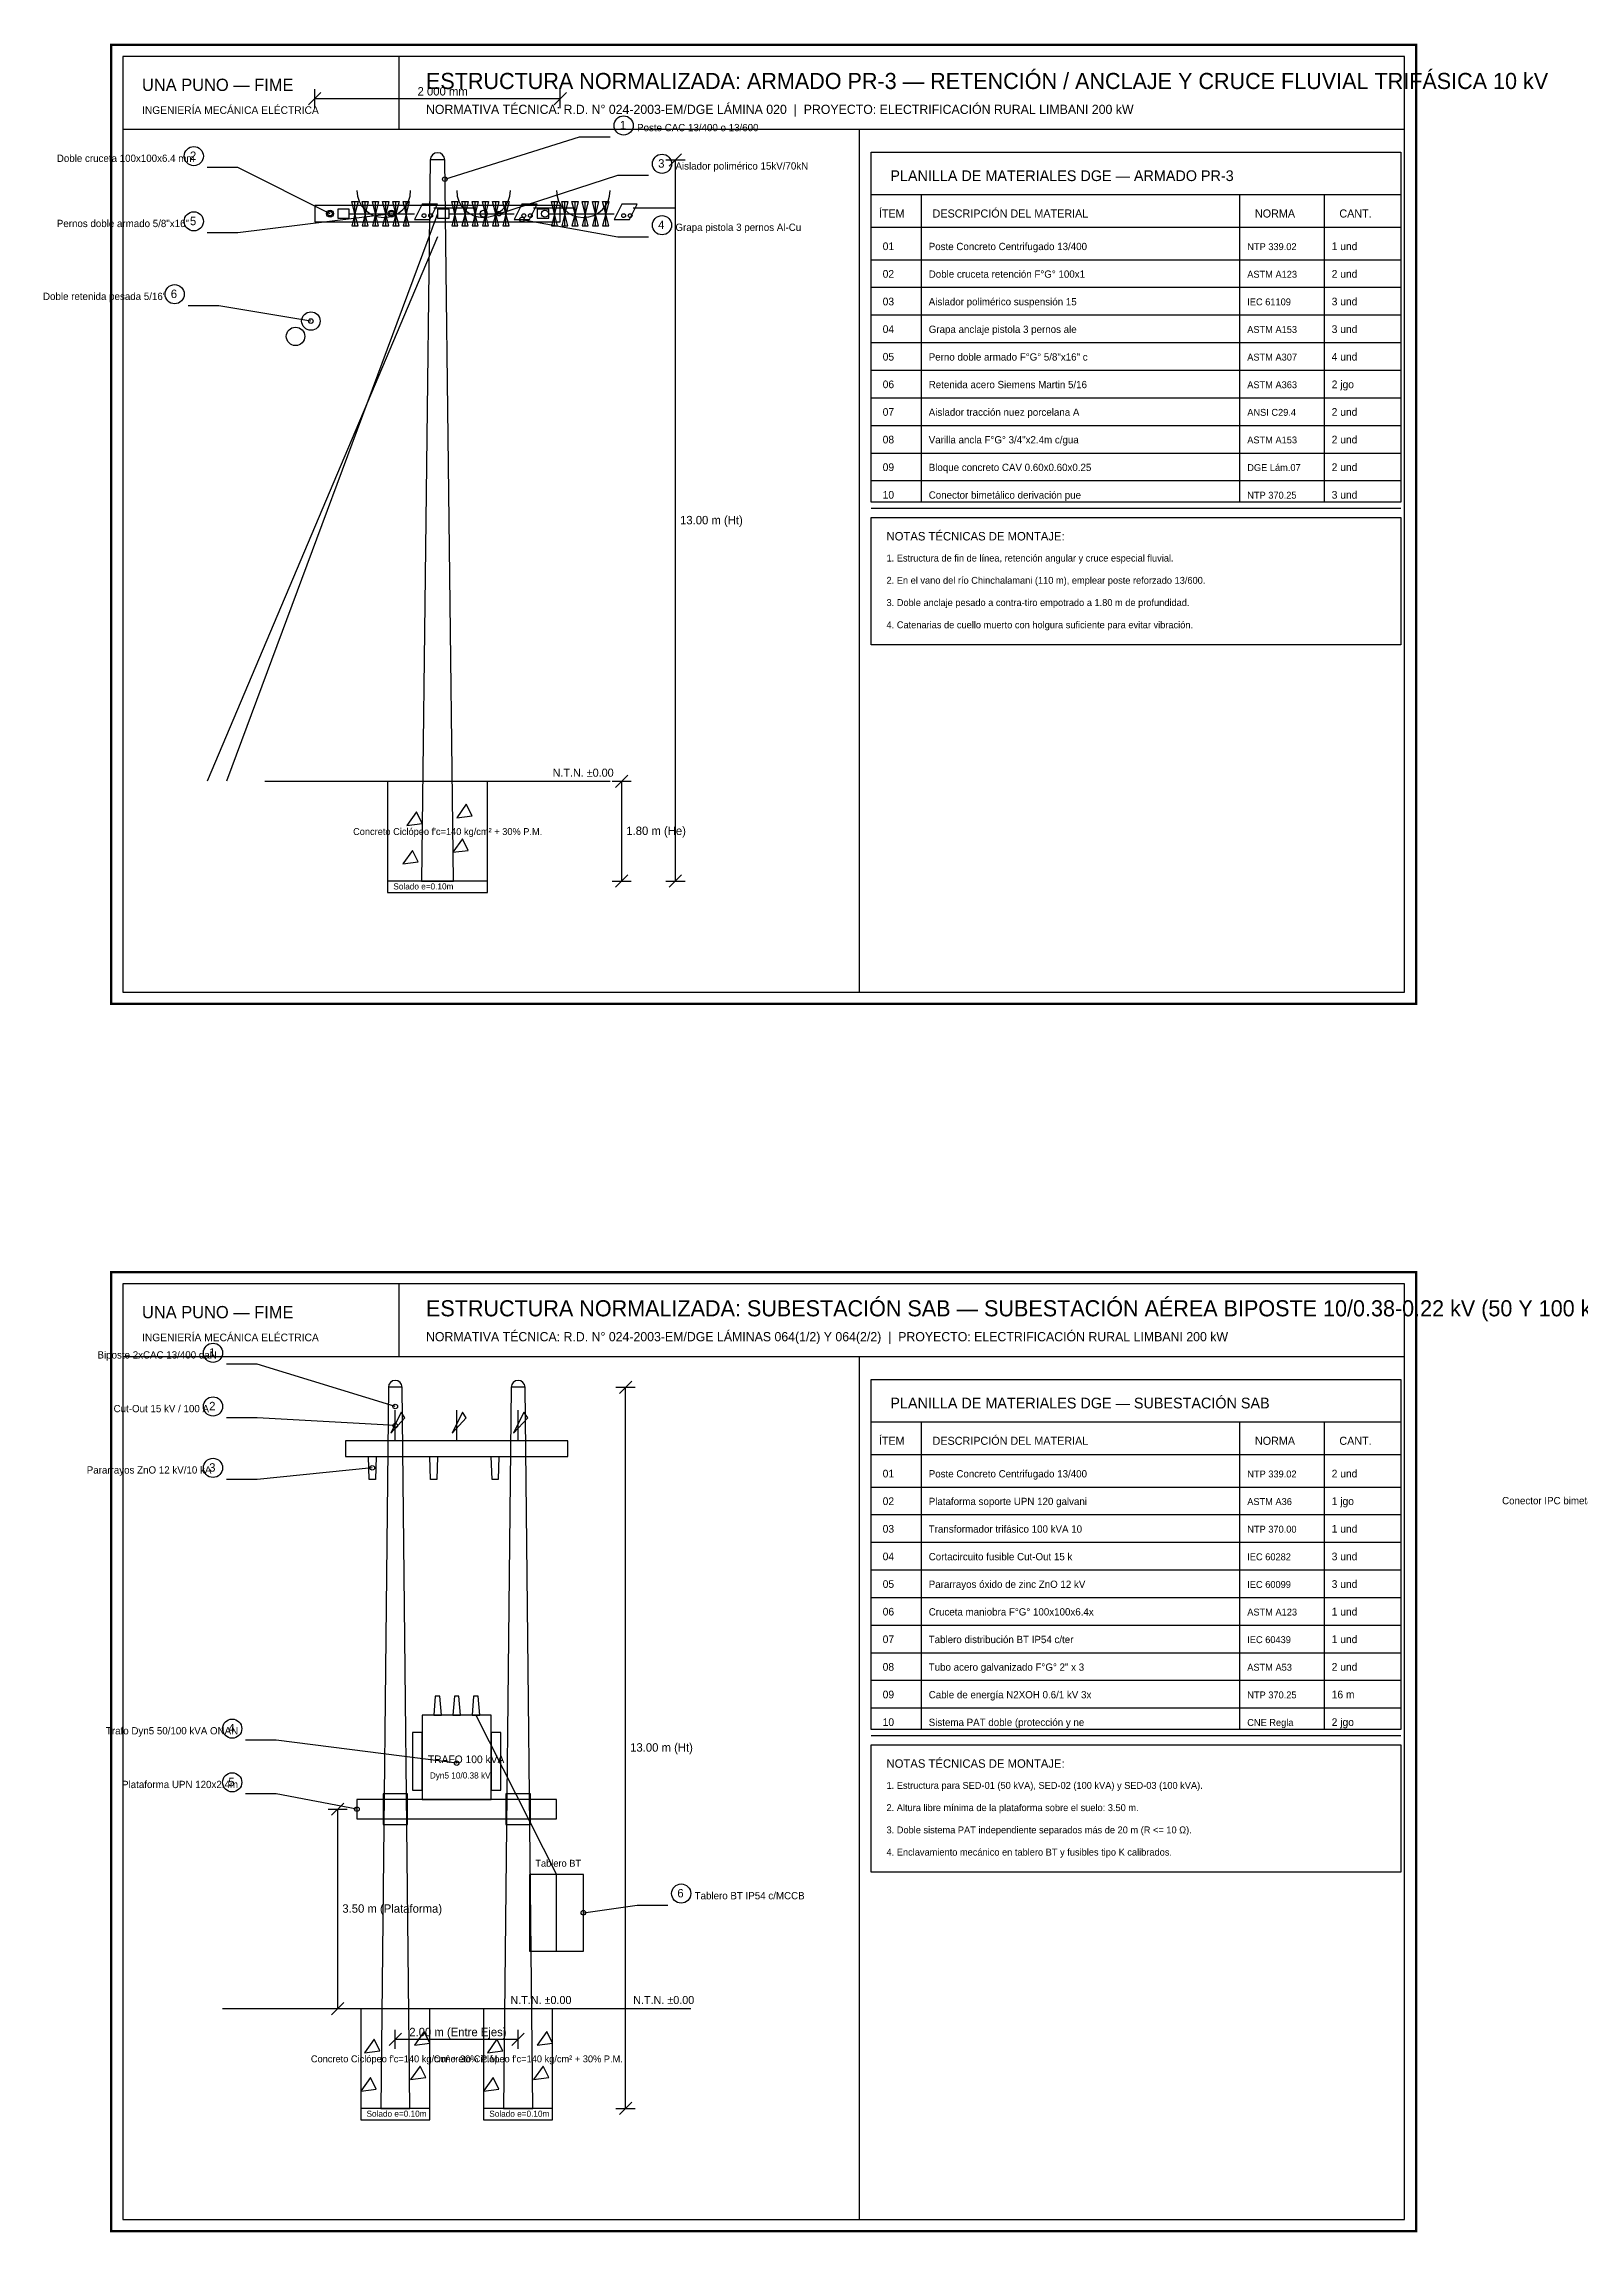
# Model space of a CAD drawing. Header units: metres. Extents: x 425183 to 427629, y 8434421 to 8436790.
# Drawn here: x 426782 to 427183, y 8435540 to 8436110 of the extents above; entities that cross this region are included whole.
import ezdxf

# ---------------------------------------------------------------- set-up
doc = ezdxf.new("R2010")
doc.units = ezdxf.units.M
doc.layers.add('10_DETALLES_ESTRUCTURAS_DGE', color=7, linetype='Continuous')

msp = doc.modelspace()

# ---------------------------------------------------------------- linework, layer by layer
at = {"layer": '10_DETALLES_ESTRUCTURAS_DGE', "color": 2}
for p, q in [((426875, 8436088), (426875, 8436107)), ((426995, 8435863), (426995, 8436088)), ((426998, 8436071), (427136, 8436071)), ((426840, 8435918), (426930, 8435918)), ((426875, 8435768), (426875, 8435787)), ((426995, 8435543), (426995, 8435768)), ((426998, 8435751), (427136, 8435751)), ((426829, 8435598), (426919, 8435598)), ((426861, 8435598), (426951, 8435598))]:
    msp.add_line(p, q, dxfattribs=at)
at = {"layer": '10_DETALLES_ESTRUCTURAS_DGE', "color": 4}
for p, q in [((426853, 8436093.5), (426853, 8436098.5)), ((426917, 8436093.5), (426917, 8436098.5)), ((426851.4, 8436094.4), (426854.6, 8436097.6)), ((426853, 8436096), (426917, 8436096)), ((426915.4, 8436094.4), (426918.6, 8436097.6)), ((426945.4, 8436078.4), (426948.6, 8436081.6)), ((426944.5, 8436080), (426949.5, 8436080)), ((426947, 8435892), (426947, 8436080)), ((426930.5, 8435918), (426935.5, 8435918)), ((426931.4, 8435916.4), (426934.6, 8435919.6)), ((426933, 8435892), (426933, 8435918)), ((426931.4, 8435890.4), (426934.6, 8435893.6)), ((426945.4, 8435890.4), (426948.6, 8435893.6)), ((426930.5, 8435892), (426935.5, 8435892)), ((426944.5, 8435892), (426949.5, 8435892)), ((426931.5, 8435760), (426936.5, 8435760)), ((426932.4, 8435758.4), (426935.6, 8435761.6)), ((426934, 8435572), (426934, 8435760)), ((426856.5, 8435650), (426861.5, 8435650)), ((426857.4, 8435648.4), (426860.6, 8435651.6)), ((426859, 8435598), (426859, 8435650)), ((426916, 8435613), (426916, 8435633)), ((426856.5, 8435598), (426861.5, 8435598)), ((426857.4, 8435596.4), (426860.6, 8435599.6)), ((426872.4, 8435588.4), (426875.6, 8435591.6)), ((426874, 8435587.5), (426874, 8435592.5)), ((426904.4, 8435588.4), (426907.6, 8435591.6)), ((426906, 8435587.5), (426906, 8435592.5)), ((426874, 8435590), (426906, 8435590)), ((426932.4, 8435570.4), (426935.6, 8435573.6)), ((426931.5, 8435572), (426936.5, 8435572))]:
    msp.add_line(p, q, dxfattribs=at)
at = {"layer": '10_DETALLES_ESTRUCTURAS_DGE', "color": 7}
for p, q in [((427011, 8436071), (427011, 8435990.8)), ((427094, 8436071), (427094, 8435990.8)), ((427116, 8436071), (427116, 8435990.8)), ((426862, 8436066), (426879, 8436066)), ((426888, 8436066), (426905, 8436066)), ((426914, 8436066), (426931, 8436066)), ((426998, 8436062.5), (427136, 8436062.5)), ((427011, 8435751), (427011, 8435670.8)), ((427094, 8435751), (427094, 8435670.8)), ((427116, 8435751), (427116, 8435670.8)), ((426998, 8435742.5), (427136, 8435742.5)), ((426895, 8435674.5), (426916, 8435633))]:
    msp.add_line(p, q, dxfattribs=at)
at = {"layer": '10_DETALLES_ESTRUCTURAS_DGE', "color": 6}
for p, q in [((426885, 8436066), (426830, 8435918)), ((426885, 8436060), (426825, 8435918))]:
    msp.add_line(p, q, dxfattribs=at)
at = {"layer": '10_DETALLES_ESTRUCTURAS_DGE', "color": 1}
for p, q in [((426863.5, 8436062.8), (426863.5, 8436069.2)), ((426866.17, 8436062.8), (426866.17, 8436069.2)), ((426868.83, 8436062.8), (426868.83, 8436069.2)), ((426871.5, 8436062.8), (426871.5, 8436069.2)), ((426874.17, 8436062.8), (426874.17, 8436069.2)), ((426876.83, 8436062.8), (426876.83, 8436069.2)), ((426884, 8436067.5), (426895, 8436067.5)), ((426889.5, 8436062.8), (426889.5, 8436069.2)), ((426892.17, 8436062.8), (426892.17, 8436069.2)), ((426894.83, 8436062.8), (426894.83, 8436069.2)), ((426897.5, 8436062.8), (426897.5, 8436069.2)), ((426900.17, 8436062.8), (426900.17, 8436069.2)), ((426902.83, 8436062.8), (426902.83, 8436069.2)), ((426910, 8436067.5), (426921, 8436067.5)), ((426915.5, 8436062.8), (426915.5, 8436069.2)), ((426918.17, 8436062.8), (426918.17, 8436069.2)), ((426920.83, 8436062.8), (426920.83, 8436069.2)), ((426923.5, 8436062.8), (426923.5, 8436069.2)), ((426926.17, 8436062.8), (426926.17, 8436069.2)), ((426928.83, 8436062.8), (426928.83, 8436069.2)), ((426936, 8436067.5), (426947, 8436067.5)), ((426874, 8435746), (426874, 8435754)), ((426890, 8435746), (426890, 8435754)), ((426906, 8435746), (426906, 8435754))]:
    msp.add_line(p, q, dxfattribs=at)
at = {"layer": '10_DETALLES_ESTRUCTURAS_DGE', "color": 250}
for p, q in [((426998, 8436054), (427136, 8436054)), ((426998, 8436046.8), (427136, 8436046.8)), ((426998, 8436039.6), (427136, 8436039.6)), ((426998, 8436032.4), (427136, 8436032.4)), ((426998, 8436025.2), (427136, 8436025.2)), ((426998, 8436018), (427136, 8436018)), ((426998, 8436010.8), (427136, 8436010.8)), ((426998, 8436003.6), (427136, 8436003.6)), ((426998, 8435996.4), (427136, 8435996.4)), ((426998, 8435989.2), (427136, 8435989.2)), ((426998, 8435734), (427136, 8435734)), ((426998, 8435726.8), (427136, 8435726.8)), ((426998, 8435719.6), (427136, 8435719.6)), ((426998, 8435712.4), (427136, 8435712.4)), ((426998, 8435705.2), (427136, 8435705.2)), ((426998, 8435698), (427136, 8435698)), ((426998, 8435690.8), (427136, 8435690.8)), ((426998, 8435683.6), (427136, 8435683.6)), ((426998, 8435676.4), (427136, 8435676.4)), ((426998, 8435669.2), (427136, 8435669.2))]:
    msp.add_line(p, q, dxfattribs=at)
at = {"layer": '10_DETALLES_ESTRUCTURAS_DGE', "color": 7, "const_width": 0.6}
for points in [[(426800, 8435860), (427140, 8435860), (427140, 8436110), (426800, 8436110), (426800, 8435860)], [(426800, 8435540), (427140, 8435540), (427140, 8435790), (426800, 8435790), (426800, 8435540)]]:
    msp.add_lwpolyline(points, dxfattribs=at)
at = {"layer": '10_DETALLES_ESTRUCTURAS_DGE', "color": 2}
for points in [[(426803, 8435863), (427137, 8435863), (427137, 8436107), (426803, 8436107), (426803, 8435863)], [(426803, 8436088), (427137, 8436088)], [(426886.9, 8436075), (426922, 8436086), (426930, 8436086)], [(426857, 8436066), (426833, 8436078), (426825, 8436078)], [(426901, 8436066), (426932, 8436076), (426940, 8436076)], [(426873, 8436066), (426833, 8436061), (426825, 8436061)], [(426879, 8436064.5), (426883, 8436064.5), (426885, 8436068.5), (426881, 8436068.5), (426879, 8436064.5)], [(426905, 8436064.5), (426909, 8436064.5), (426911, 8436068.5), (426907, 8436068.5), (426905, 8436064.5)], [(426907, 8436064.5), (426932, 8436060), (426940, 8436060)], [(426931, 8436064.5), (426935, 8436064.5), (426937, 8436068.5), (426933, 8436068.5), (426931, 8436064.5)], [(426852, 8436038), (426828, 8436042), (426820, 8436042)], [(426998, 8435986.8), (427136, 8435986.8), (427136, 8435953.6), (426998, 8435953.6), (426998, 8435986.8)], [(426803, 8435543), (427137, 8435543), (427137, 8435787), (426803, 8435787), (426803, 8435543)], [(426803, 8435768), (427137, 8435768)], [(426874, 8435755), (426838, 8435766), (426830, 8435766)], [(426874, 8435750), (426838, 8435752), (426830, 8435752)], [(426872.8, 8435748), (426876.5, 8435752), (426875.5, 8435753.5), (426872.8, 8435748)], [(426888.8, 8435748), (426892.5, 8435752), (426891.5, 8435753.5), (426888.8, 8435748)], [(426904.8, 8435748), (426908.5, 8435752), (426907.5, 8435753.5), (426904.8, 8435748)], [(426868, 8435739), (426838, 8435736), (426830, 8435736)], [(426881, 8435652.5), (426899, 8435652.5), (426899, 8435674.5), (426881, 8435674.5), (426881, 8435652.5)], [(426890, 8435662), (426843, 8435668), (426835, 8435668)], [(426878.5, 8435655), (426881, 8435655), (426881, 8435670), (426878.5, 8435670), (426878.5, 8435655)], [(426899, 8435655), (426901.5, 8435655), (426901.5, 8435670), (426899, 8435670), (426899, 8435655)], [(426998, 8435666.8), (427136, 8435666.8), (427136, 8435633.6), (426998, 8435633.6), (426998, 8435666.8)], [(426864, 8435650), (426843, 8435654), (426835, 8435654)], [(426870.8, 8435646), (426877.2, 8435646), (426877.2, 8435654), (426870.8, 8435654), (426870.8, 8435646)], [(426902.8, 8435646), (426909.2, 8435646), (426909.2, 8435654), (426902.8, 8435654), (426902.8, 8435646)], [(426923, 8435623), (426937, 8435625), (426945, 8435625)]]:
    msp.add_lwpolyline(points, dxfattribs=at)
at = {"layer": '10_DETALLES_ESTRUCTURAS_DGE', "color": 7}
for points in [[(426998, 8436082), (427136, 8436082), (427136, 8435990.8), (426998, 8435990.8), (426998, 8436082)], [(426880.8, 8435892), (426889.2, 8435892), (426886.9, 8436080), (426883.1, 8436080), (426880.8, 8435892)], [(426853, 8436063.9), (426917, 8436063.9), (426917, 8436068.1), (426853, 8436068.1), (426853, 8436063.9)], [(426859, 8436064.8), (426862, 8436064.8), (426862, 8436067.2), (426859, 8436067.2), (426859, 8436064.8)], [(426885, 8436064.8), (426888, 8436064.8), (426888, 8436067.2), (426885, 8436067.2), (426885, 8436064.8)], [(426911, 8436064.8), (426914, 8436064.8), (426914, 8436067.2), (426911, 8436067.2), (426911, 8436064.8)], [(426872, 8435918), (426872, 8435889), (426898, 8435889), (426898, 8435918)], [(426998, 8435762), (427136, 8435762), (427136, 8435670.8), (426998, 8435670.8), (426998, 8435762)], [(426870.2, 8435572), (426877.8, 8435572), (426875.8, 8435760), (426872.2, 8435760), (426870.2, 8435572)], [(426902.2, 8435572), (426909.8, 8435572), (426907.8, 8435760), (426904.2, 8435760), (426902.2, 8435572)], [(426861, 8435742), (426919, 8435742), (426919, 8435746), (426861, 8435746), (426861, 8435742)], [(426864, 8435647.5), (426916, 8435647.5), (426916, 8435652.5), (426864, 8435652.5), (426864, 8435647.5)], [(426865, 8435598), (426865, 8435569), (426883, 8435569), (426883, 8435598)], [(426897, 8435598), (426897, 8435569), (426915, 8435569), (426915, 8435598)]]:
    msp.add_lwpolyline(points, dxfattribs=at)
at = {"layer": '10_DETALLES_ESTRUCTURAS_DGE', "color": 1}
for points in [[(426862.7, 8436069.2), (426864.3, 8436069.2), (426863.5, 8436066), (426862.7, 8436069.2)], [(426862.7, 8436062.8), (426864.3, 8436062.8), (426863.5, 8436066), (426862.7, 8436062.8)], [(426865.37, 8436069.2), (426866.97, 8436069.2), (426866.17, 8436066), (426865.37, 8436069.2)], [(426865.37, 8436062.8), (426866.97, 8436062.8), (426866.17, 8436066), (426865.37, 8436062.8)], [(426868.03, 8436069.2), (426869.63, 8436069.2), (426868.83, 8436066), (426868.03, 8436069.2)], [(426868.03, 8436062.8), (426869.63, 8436062.8), (426868.83, 8436066), (426868.03, 8436062.8)], [(426870.7, 8436069.2), (426872.3, 8436069.2), (426871.5, 8436066), (426870.7, 8436069.2)], [(426870.7, 8436062.8), (426872.3, 8436062.8), (426871.5, 8436066), (426870.7, 8436062.8)], [(426873.37, 8436069.2), (426874.97, 8436069.2), (426874.17, 8436066), (426873.37, 8436069.2)], [(426873.37, 8436062.8), (426874.97, 8436062.8), (426874.17, 8436066), (426873.37, 8436062.8)], [(426876.03, 8436069.2), (426877.63, 8436069.2), (426876.83, 8436066), (426876.03, 8436069.2)], [(426876.03, 8436062.8), (426877.63, 8436062.8), (426876.83, 8436066), (426876.03, 8436062.8)], [(426888.7, 8436069.2), (426890.3, 8436069.2), (426889.5, 8436066), (426888.7, 8436069.2)], [(426888.7, 8436062.8), (426890.3, 8436062.8), (426889.5, 8436066), (426888.7, 8436062.8)], [(426891.37, 8436069.2), (426892.97, 8436069.2), (426892.17, 8436066), (426891.37, 8436069.2)], [(426891.37, 8436062.8), (426892.97, 8436062.8), (426892.17, 8436066), (426891.37, 8436062.8)], [(426894.03, 8436069.2), (426895.63, 8436069.2), (426894.83, 8436066), (426894.03, 8436069.2)], [(426894.03, 8436062.8), (426895.63, 8436062.8), (426894.83, 8436066), (426894.03, 8436062.8)], [(426896.7, 8436069.2), (426898.3, 8436069.2), (426897.5, 8436066), (426896.7, 8436069.2)], [(426896.7, 8436062.8), (426898.3, 8436062.8), (426897.5, 8436066), (426896.7, 8436062.8)], [(426899.37, 8436069.2), (426900.97, 8436069.2), (426900.17, 8436066), (426899.37, 8436069.2)], [(426899.37, 8436062.8), (426900.97, 8436062.8), (426900.17, 8436066), (426899.37, 8436062.8)], [(426902.03, 8436069.2), (426903.63, 8436069.2), (426902.83, 8436066), (426902.03, 8436069.2)], [(426902.03, 8436062.8), (426903.63, 8436062.8), (426902.83, 8436066), (426902.03, 8436062.8)], [(426914.7, 8436069.2), (426916.3, 8436069.2), (426915.5, 8436066), (426914.7, 8436069.2)], [(426914.7, 8436062.8), (426916.3, 8436062.8), (426915.5, 8436066), (426914.7, 8436062.8)], [(426917.37, 8436069.2), (426918.97, 8436069.2), (426918.17, 8436066), (426917.37, 8436069.2)], [(426917.37, 8436062.8), (426918.97, 8436062.8), (426918.17, 8436066), (426917.37, 8436062.8)], [(426920.03, 8436069.2), (426921.63, 8436069.2), (426920.83, 8436066), (426920.03, 8436069.2)], [(426920.03, 8436062.8), (426921.63, 8436062.8), (426920.83, 8436066), (426920.03, 8436062.8)], [(426922.7, 8436069.2), (426924.3, 8436069.2), (426923.5, 8436066), (426922.7, 8436069.2)], [(426922.7, 8436062.8), (426924.3, 8436062.8), (426923.5, 8436066), (426922.7, 8436062.8)], [(426925.37, 8436069.2), (426926.97, 8436069.2), (426926.17, 8436066), (426925.37, 8436069.2)], [(426925.37, 8436062.8), (426926.97, 8436062.8), (426926.17, 8436066), (426925.37, 8436062.8)], [(426928.03, 8436069.2), (426929.63, 8436069.2), (426928.83, 8436066), (426928.03, 8436069.2)], [(426928.03, 8436062.8), (426929.63, 8436062.8), (426928.83, 8436066), (426928.03, 8436062.8)], [(426867, 8435742), (426869, 8435742), (426868.8, 8435736), (426867.2, 8435736), (426867, 8435742)], [(426883, 8435742), (426885, 8435742), (426884.8, 8435736), (426883.2, 8435736), (426883, 8435742)], [(426899, 8435742), (426901, 8435742), (426900.8, 8435736), (426899.2, 8435736), (426899, 8435742)], [(426884, 8435674.5), (426886, 8435674.5), (426885.6, 8435679.5), (426884.4, 8435679.5), (426884, 8435674.5)], [(426889, 8435674.5), (426891, 8435674.5), (426890.6, 8435679.5), (426889.4, 8435679.5), (426889, 8435674.5)], [(426894, 8435674.5), (426896, 8435674.5), (426895.6, 8435679.5), (426894.4, 8435679.5), (426894, 8435674.5)]]:
    msp.add_lwpolyline(points, dxfattribs=at)
at = {"layer": '10_DETALLES_ESTRUCTURAS_DGE', "color": 252}
for points in [[(426890, 8435908.5), (426894, 8435909), (426892.5, 8435912), (426890, 8435908.5)], [(426877, 8435906.5), (426881, 8435907), (426879.5, 8435910), (426877, 8435906.5)], [(426876, 8435896.5), (426880, 8435897), (426878.5, 8435900), (426876, 8435896.5)], [(426889, 8435899.5), (426893, 8435900), (426891.5, 8435903), (426889, 8435899.5)], [(426879, 8435588.5), (426883, 8435589), (426881.5, 8435592), (426879, 8435588.5)], [(426911, 8435588.5), (426915, 8435589), (426913.5, 8435592), (426911, 8435588.5)], [(426866, 8435586.5), (426870, 8435587), (426868.5, 8435590), (426866, 8435586.5)], [(426898, 8435586.5), (426902, 8435587), (426900.5, 8435590), (426898, 8435586.5)], [(426865, 8435576.5), (426869, 8435577), (426867.5, 8435580), (426865, 8435576.5)], [(426878, 8435579.5), (426882, 8435580), (426880.5, 8435583), (426878, 8435579.5)], [(426897, 8435576.5), (426901, 8435577), (426899.5, 8435580), (426897, 8435576.5)], [(426910, 8435579.5), (426914, 8435580), (426912.5, 8435583), (426910, 8435579.5)]]:
    msp.add_lwpolyline(points, dxfattribs=at)
at = {"layer": '10_DETALLES_ESTRUCTURAS_DGE', "color": 4}
for points in [[(426872, 8435889), (426898, 8435889), (426898, 8435892), (426872, 8435892), (426872, 8435889)], [(426909, 8435613), (426923, 8435613), (426923, 8435633), (426909, 8435633), (426909, 8435613)], [(426865, 8435569), (426883, 8435569), (426883, 8435572), (426865, 8435572), (426865, 8435569)], [(426897, 8435569), (426915, 8435569), (426915, 8435572), (426897, 8435572), (426897, 8435569)]]:
    msp.add_lwpolyline(points, dxfattribs=at)
at = {"layer": '10_DETALLES_ESTRUCTURAS_DGE', "color": 1}
for centre in [(426933.5, 8436089), (426821.5, 8436081), (426943.5, 8436079), (426821.5, 8436064), (426943.5, 8436063), (426816.5, 8436045), (426826.5, 8435769), (426826.5, 8435755), (426826.5, 8435739), (426831.5, 8435671), (426831.5, 8435657), (426948.5, 8435628)]:
    msp.add_circle(centre, 2.5, dxfattribs=at)
at = {"layer": '10_DETALLES_ESTRUCTURAS_DGE', "color": 2}
for centre, radius in [((426886.9, 8436075), 0.6), ((426857, 8436066), 0.9), ((426857, 8436066), 0.6), ((426873, 8436066), 0.9), ((426873, 8436066), 0.6), ((426897, 8436066), 0.9), ((426901, 8436066), 0.6), ((426907, 8436064.5), 0.6), ((426913, 8436066), 0.9), ((426848, 8436034), 2.4), ((426852, 8436038), 2.4), ((426852, 8436038), 0.6), ((426874, 8435755), 0.6), ((426874, 8435750), 0.6), ((426868, 8435739), 0.6), ((426890, 8435662), 0.6), ((426864, 8435650), 0.6), ((426923, 8435623), 0.6)]:
    msp.add_circle(centre, radius, dxfattribs=at)
at = {"layer": '10_DETALLES_ESTRUCTURAS_DGE', "color": 7}
for centre in [(426881.5, 8436065.5), (426883.2, 8436065.5), (426907.5, 8436065.5), (426909.2, 8436065.5), (426933.5, 8436065.5), (426935.2, 8436065.5)]:
    msp.add_circle(centre, 0.5, dxfattribs=at)
for centre, radius in [((426885, 8436080), 1.9), ((426874, 8435760), 1.8), ((426906, 8435760), 1.8)]:
    msp.add_arc(centre, radius, 0, 180, dxfattribs=at)
at = {"layer": '10_DETALLES_ESTRUCTURAS_DGE', "color": 1}
for centre in [(426871, 8436072), (426897, 8436072), (426923, 8436072)]:
    msp.add_arc(centre, 7, 180, 360, dxfattribs=at)

# ---------------------------------------------------------------- texts
at = {"layer": '10_DETALLES_ESTRUCTURAS_DGE', "color": 2}
for s, height, p in [('UNA PUNO — FIME', 3.2, (426808, 8436098)), ('ESTRUCTURA NORMALIZADA: ARMADO PR-3 — RETENCIÓN / ANCLAJE Y CRUCE FLUVIAL TRIFÁSICA 10 kV', 4.2, (426882, 8436098.5)), ('PLANILLA DE MATERIALES DGE — ARMADO PR-3', 2.8, (427003, 8436074.5)), ('1 und', 2, (427118, 8436056.5)), ('2 und', 2, (427118, 8436049.3)), ('3 und', 2, (427118, 8436042.1)), ('3 und', 2, (427118, 8436034.9)), ('4 und', 2, (427118, 8436027.7)), ('2 jgo', 2, (427118, 8436020.5)), ('2 und', 2, (427118, 8436013.3)), ('2 und', 2, (427118, 8436006.1)), ('2 und', 2, (427118, 8435998.9)), ('3 und', 2, (427118, 8435991.7)), ('NOTAS TÉCNICAS DE MONTAJE:', 2.2, (427002, 8435980.8)), ('N.T.N. ±0.00', 2.1, (426915, 8435919.2)), ('UNA PUNO — FIME', 3.2, (426808, 8435778)), ('ESTRUCTURA NORMALIZADA: SUBESTACIÓN SAB — SUBESTACIÓN AÉREA BIPOSTE 10/0.38-0.22 kV (50 Y 100 kVA)', 4.2, (426882, 8435778.5)), ('PLANILLA DE MATERIALES DGE — SUBESTACIÓN SAB', 2.8, (427003, 8435754.5)), ('2 und', 2, (427118, 8435736.5)), ('1 jgo', 2, (427118, 8435729.3)), ('1 und', 2, (427118, 8435722.1)), ('3 und', 2, (427118, 8435714.9)), ('3 und', 2, (427118, 8435707.7)), ('1 und', 2, (427118, 8435700.5)), ('1 und', 2, (427118, 8435693.3)), ('2 und', 2, (427118, 8435686.1)), ('16 m', 2, (427118, 8435678.9)), ('2 jgo', 2, (427118, 8435671.7)), ('NOTAS TÉCNICAS DE MONTAJE:', 2.2, (427002, 8435660.8)), ('N.T.N. ±0.00', 2.1, (426904, 8435599.2)), ('N.T.N. ±0.00', 2.1, (426936, 8435599.2))]:
    msp.add_text(s, height=height, dxfattribs=at).set_placement(p)
at = {"layer": '10_DETALLES_ESTRUCTURAS_DGE', "color": 7}
for s, height, p in [('2 000 mm', 2.2, (426879.8, 8436096.8)), ('INGENIERÍA MECÁNICA ELÉCTRICA', 2, (426808, 8436092)), ('1', 2.2, (426932.5, 8436088)), ('Poste CAC 13/400 o 13/600', 1.9, (426937, 8436087.5)), ('Doble cruceta 100x100x6.4 mm', 1.9, (426785.8, 8436079.5)), ('2', 2.2, (426820.5, 8436080)), ('3', 2.2, (426942.5, 8436078)), ('Aislador polimérico 15kV/70kN', 1.9, (426947, 8436077.5)), ('Pernos doble armado 5/8"x16"', 1.9, (426785.8, 8436062.5)), ('5', 2.2, (426820.5, 8436063)), ('4', 2.2, (426942.5, 8436062)), ('Grapa pistola 3 pernos Al-Cu', 1.9, (426947, 8436061.5)), ('01', 2, (427001, 8436056.5)), ('Poste Concreto Centrifugado 13/400', 1.9, (427013, 8436056.5)), ('02', 2, (427001, 8436049.3)), ('Doble cruceta retención F°G° 100x1', 1.9, (427013, 8436049.3)), ('Doble retenida pesada 5/16"', 1.9, (426782.2, 8436043.5)), ('6', 2.2, (426815.5, 8436044)), ('03', 2, (427001, 8436042.1)), ('Aislador polimérico suspensión 15 ', 1.9, (427013, 8436042.1)), ('04', 2, (427001, 8436034.9)), ('Grapa anclaje pistola 3 pernos ale', 1.9, (427013, 8436034.9)), ('05', 2, (427001, 8436027.7)), ('Perno doble armado F°G° 5/8"x16" c', 1.9, (427013, 8436027.7)), ('06', 2, (427001, 8436020.5)), ('Retenida acero Siemens Martin 5/16', 1.9, (427013, 8436020.5)), ('07', 2, (427001, 8436013.3)), ('Aislador tracción nuez porcelana A', 1.9, (427013, 8436013.3)), ('08', 2, (427001, 8436006.1)), ('Varilla ancla F°G° 3/4"x2.4m c/gua', 1.9, (427013, 8436006.1)), ('09', 2, (427001, 8435998.9)), ('Bloque concreto CAV 0.60x0.60x0.25', 1.9, (427013, 8435998.9)), ('10', 2, (427001, 8435991.7)), ('Conector bimetálico derivación pue', 1.9, (427013, 8435991.7)), ('13.00 m (Ht)', 2.2, (426948.2, 8435985)), ('1. Estructura de fin de línea, retención angular y cruce especial fluvial.', 1.8, (427002, 8435975.3)), ('2. En el vano del río Chinchalamani (110 m), emplear poste reforzado 13/600.', 1.8, (427002, 8435969.5)), ('3. Doble anclaje pesado a contra-tiro empotrado a 1.80 m de profundidad.', 1.8, (427002, 8435963.7)), ('4. Catenarias de cuello muerto con holgura suficiente para evitar vibración.', 1.8, (427002, 8435957.9)), ("Concreto Ciclópeo f'c=140 kg/cm² + 30% P.M.", 1.8, (426863, 8435904)), ('1.80 m (He)', 2.2, (426934.2, 8435904)), ('INGENIERÍA MECÁNICA ELÉCTRICA', 2, (426808, 8435772)), ('Biposte 2xCAC 13/400 daN', 1.9, (426796.4, 8435767.5)), ('1', 2.2, (426825.5, 8435768)), ('2', 2.2, (426825.5, 8435754)), ('Cut-Out 15 kV / 100 A', 1.9, (426800.6, 8435753.5)), ('Pararrayos ZnO 12 kV/10 kA', 1.9, (426793.6, 8435737.5)), ('3', 2.2, (426825.5, 8435738)), ('01', 2, (427001, 8435736.5)), ('Poste Concreto Centrifugado 13/400', 1.9, (427013, 8435736.5)), ('02', 2, (427001, 8435729.3)), ('Plataforma soporte UPN 120 galvani', 1.9, (427013, 8435729.3)), ('Conector IPC bimetálico derivación', 1.9, (427162.4, 8435729.5)), ('03', 2, (427001, 8435722.1)), ('Transformador trifásico 100 kVA 10', 1.9, (427013, 8435722.1)), ('04', 2, (427001, 8435714.9)), ('Cortacircuito fusible Cut-Out 15 k', 1.9, (427013, 8435714.9)), ('05', 2, (427001, 8435707.7)), ('Pararrayos óxido de zinc ZnO 12 kV', 1.9, (427013, 8435707.7)), ('06', 2, (427001, 8435700.5)), ('Cruceta maniobra F°G° 100x100x6.4x', 1.9, (427013, 8435700.5)), ('07', 2, (427001, 8435693.3)), ('Tablero distribución BT IP54 c/ter', 1.9, (427013, 8435693.3)), ('08', 2, (427001, 8435686.1)), ('Tubo acero galvanizado F°G° 2" x 3', 1.9, (427013, 8435686.1)), ('09', 2, (427001, 8435678.9)), ('Cable de energía N2XOH 0.6/1 kV 3x', 1.9, (427013, 8435678.9)), ('Trafo Dyn5 50/100 kVA ONAN', 1.9, (426798.6, 8435669.5)), ('4', 2.2, (426830.5, 8435670)), ('10', 2, (427001, 8435671.7)), ('Sistema PAT doble (protección y ne', 1.9, (427013, 8435671.7)), ('13.00 m (Ht)', 2.2, (426935.2, 8435665)), ('TRAFO 100 kVA', 2, (426882.5, 8435662)), ('Plataforma UPN 120x2.4m', 1.9, (426802.8, 8435655.5)), ('5', 2.2, (426830.5, 8435656)), ('1. Estructura para SED-01 (50 kVA), SED-02 (100 kVA) y SED-03 (100 kVA).', 1.8, (427002, 8435655.3)), ('2. Altura libre mínima de la plataforma sobre el suelo: 3.50 m.', 1.8, (427002, 8435649.5)), ('3. Doble sistema PAT independiente separados más de 20 m (R <= 10 Ω).', 1.8, (427002, 8435643.7)), ('4. Enclavamiento mecánico en tablero BT y fusibles tipo K calibrados.', 1.8, (427002, 8435637.9)), ('3.50 m (Plataforma)', 2.2, (426860.2, 8435623)), ('6', 2.2, (426947.5, 8435627)), ('Tablero BT IP54 c/MCCB', 1.9, (426952, 8435626.5)), ('2.00 m (Entre Ejes)', 2.2, (426877.65, 8435590.8)), ("Concreto Ciclópeo f'c=140 kg/cm² + 30% P.M.", 1.8, (426852, 8435584)), ("Concreto Ciclópeo f'c=140 kg/cm² + 30% P.M.", 1.8, (426884, 8435584))]:
    msp.add_text(s, height=height, dxfattribs=at).set_placement(p)
at = {"layer": '10_DETALLES_ESTRUCTURAS_DGE', "color": 4}
for s, height, p in [('NORMATIVA TÉCNICA: R.D. N° 024-2003-EM/DGE LÁMINA 020  |  PROYECTO: ELECTRIFICACIÓN RURAL LIMBANI 200 kW', 2.4, (426882, 8436092)), ('ÍTEM', 2.1, (427000, 8436065)), ('DESCRIPCIÓN DEL MATERIAL', 2.1, (427014, 8436065)), ('NORMA', 2.1, (427098, 8436065)), ('CANT.', 2.1, (427120, 8436065)), ('Solado e=0.10m', 1.6, (426873.5, 8435889.8)), ('NORMATIVA TÉCNICA: R.D. N° 024-2003-EM/DGE LÁMINAS 064(1/2) Y 064(2/2)  |  PROYECTO: ELECTRIFICACIÓN RURAL LIMBANI 200 kW', 2.4, (426882, 8435772)), ('ÍTEM', 2.1, (427000, 8435745)), ('DESCRIPCIÓN DEL MATERIAL', 2.1, (427014, 8435745)), ('NORMA', 2.1, (427098, 8435745)), ('CANT.', 2.1, (427120, 8435745)), ('Dyn5 10/0.38 kV', 1.6, (426883, 8435658)), ('Tablero BT', 1.8, (426910.5, 8435635)), ('Solado e=0.10m', 1.6, (426866.5, 8435569.8)), ('Solado e=0.10m', 1.6, (426898.5, 8435569.8))]:
    msp.add_text(s, height=height, dxfattribs=at).set_placement(p)
at = {"layer": '10_DETALLES_ESTRUCTURAS_DGE', "color": 3}
for s, p in [('NTP 339.02', (427096, 8436056.5)), ('ASTM A123', (427096, 8436049.3)), ('IEC 61109', (427096, 8436042.1)), ('ASTM A153', (427096, 8436034.9)), ('ASTM A307', (427096, 8436027.7)), ('ASTM A363', (427096, 8436020.5)), ('ANSI C29.4', (427096, 8436013.3)), ('ASTM A153', (427096, 8436006.1)), ('DGE Lám.07', (427096, 8435998.9)), ('NTP 370.25', (427096, 8435991.7)), ('NTP 339.02', (427096, 8435736.5)), ('ASTM A36', (427096, 8435729.3)), ('NTP 370.00', (427096, 8435722.1)), ('IEC 60282', (427096, 8435714.9)), ('IEC 60099', (427096, 8435707.7)), ('ASTM A123', (427096, 8435700.5)), ('IEC 60439', (427096, 8435693.3)), ('ASTM A53', (427096, 8435686.1)), ('NTP 370.25', (427096, 8435678.9)), ('CNE Regla ', (427096, 8435671.7))]:
    msp.add_text(s, height=1.8, dxfattribs=at).set_placement(p)

doc.saveas('drawing.dxf')
